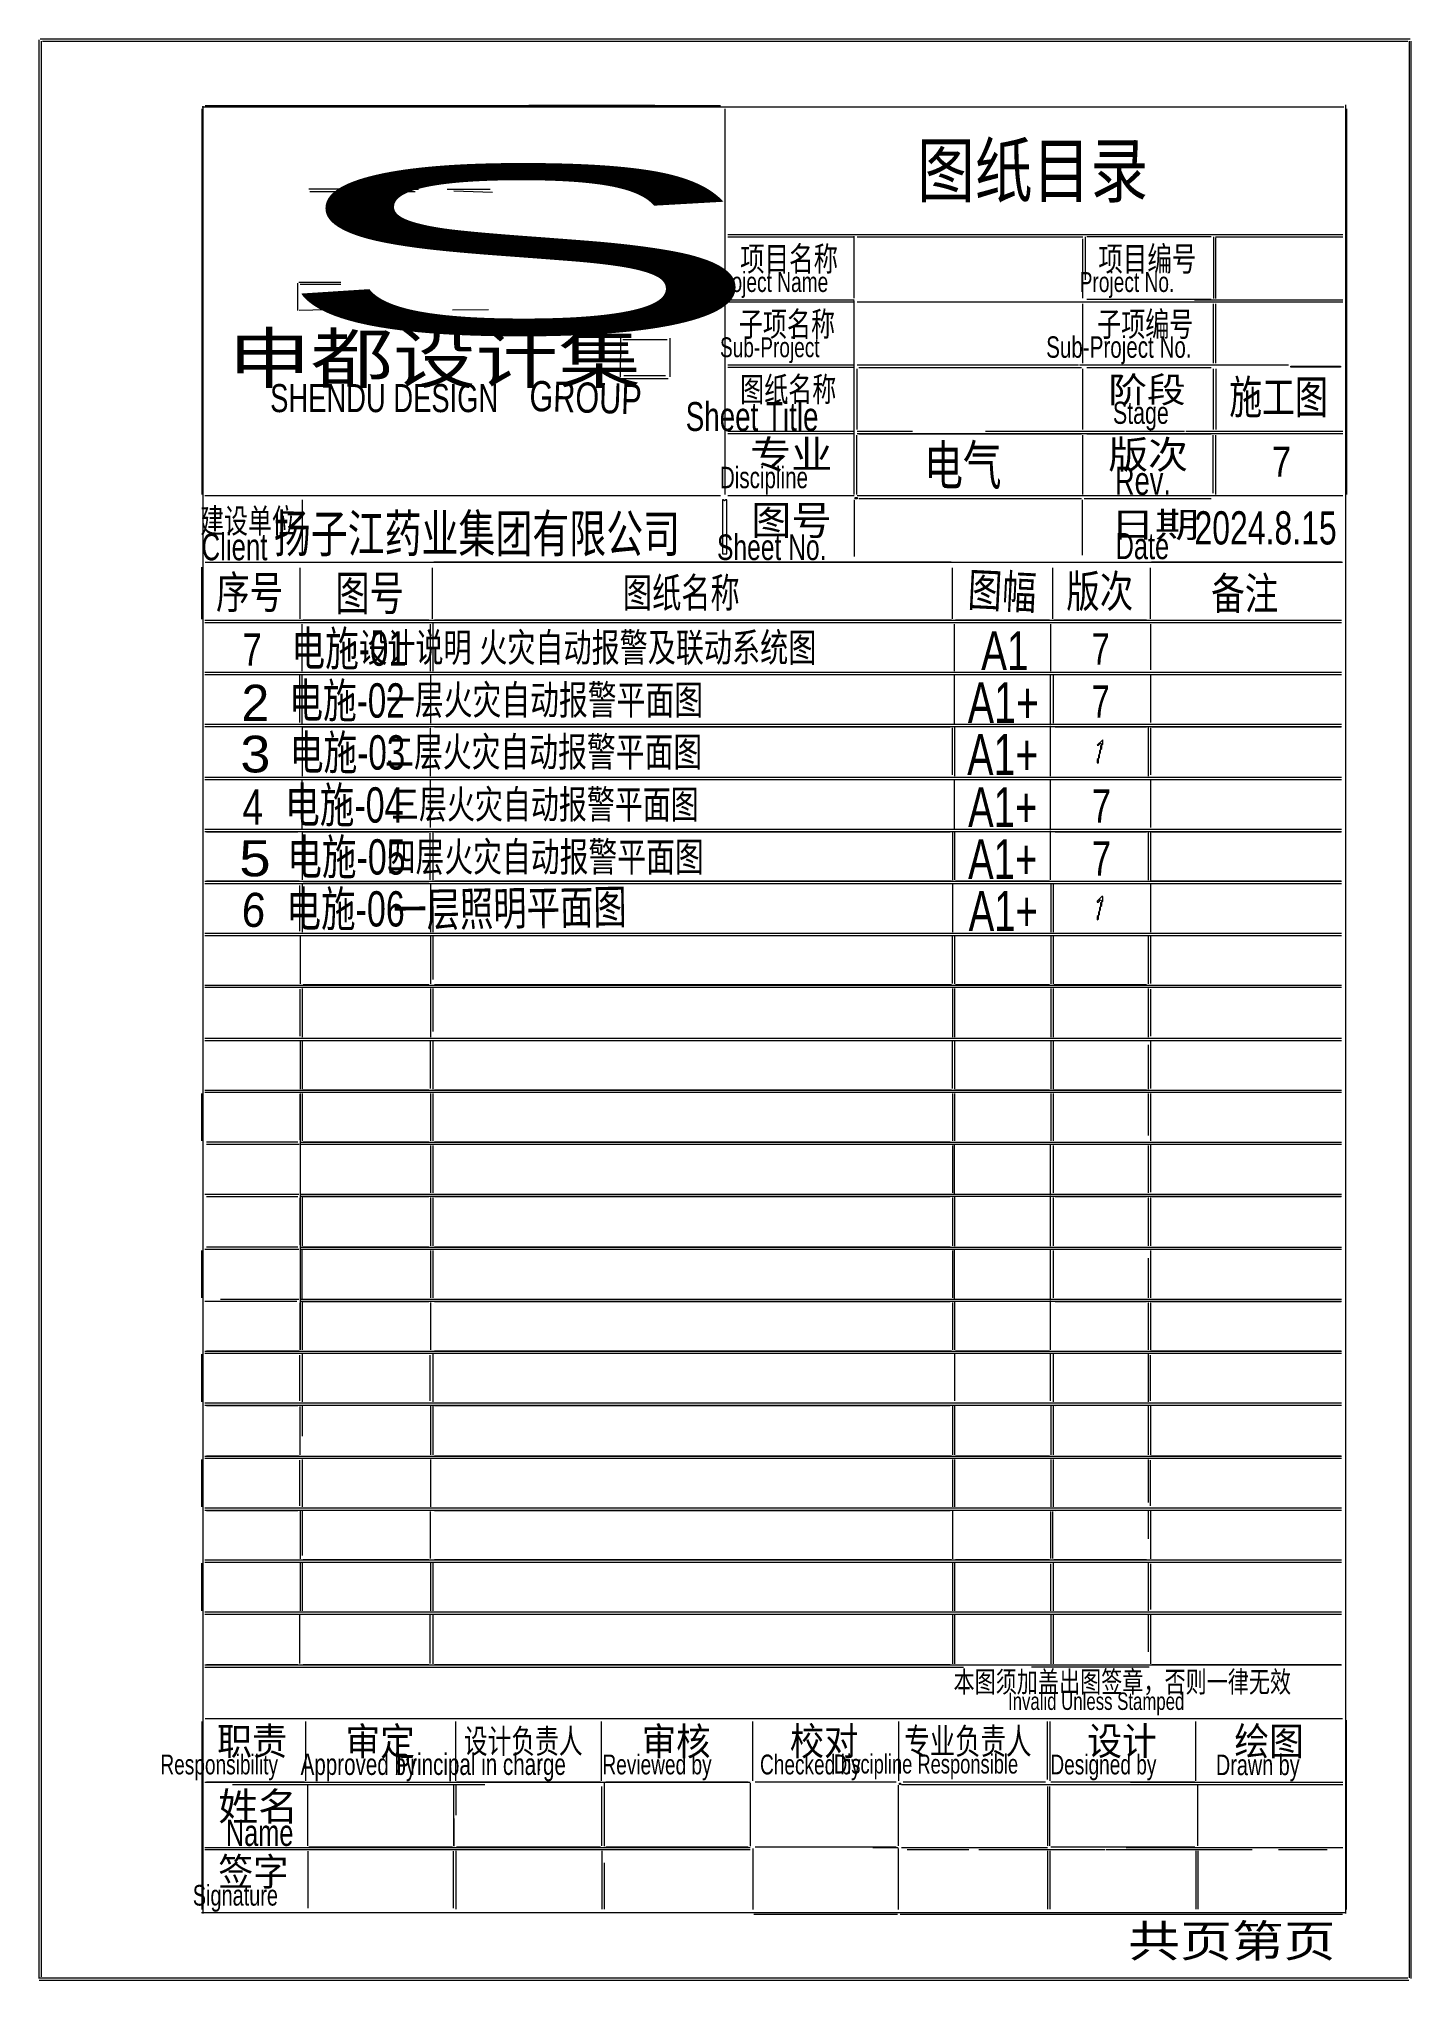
# Model space of a CAD drawing. Extents: x 58 to 1299, y 68 to 1824.
import ezdxf

# ---------------------------------------------------------------- set-up
doc = ezdxf.new("R2010")
doc.units = 0
for name, color, linetype, lineweight in [('OCR_TEXT', 6, 'Continuous', 0), ('TEXT_FALLBACK_OUTLINE', 2, 'Continuous', 0), ('TRACE_STRAIGHT', 5, 'Continuous', 0), ('TRACE_TEXT_SYMBOL', 6, 'Continuous', 0)]:
    doc.layers.add(name, color=color, linetype=linetype, lineweight=lineweight)
doc.styles.add('wqy-unicode', font='wqy-unicode.lff')

msp = doc.modelspace()

# ---------------------------------------------------------------- linework, layer by layer
at = {"layer": 'TEXT_FALLBACK_OUTLINE', "color": 2}
for points in [[(1020, 1190), (1015, 1185), (1016, 1185), (1018, 1187), (1019, 1186), (1019, 1185), (1018, 1184), (1018, 1181), (1017, 1180), (1017, 1177), (1016, 1176), (1016, 1173), (1015, 1172), (1015, 1169), (1016, 1169), (1016, 1173), (1017, 1174), (1017, 1177), (1018, 1178), (1018, 1181), (1019, 1182), (1019, 1185), (1020, 1186)], [(1019, 1048), (1015, 1044), (1015, 1043), (1016, 1043), (1018, 1045), (1019, 1044), (1019, 1043), (1018, 1042), (1018, 1039), (1017, 1038), (1017, 1035), (1016, 1034), (1016, 1031), (1015, 1030), (1015, 1027), (1016, 1028), (1016, 1031), (1017, 1032), (1017, 1035), (1018, 1036), (1018, 1039), (1019, 1040), (1019, 1043), (1020, 1044), (1020, 1048)]]:
    msp.add_lwpolyline(points, close=True, dxfattribs=at)
at = {"layer": 'TRACE_STRAIGHT', "color": 5}
for p, q in [((57.8, 1823.1), (57.8, 69.4)), ((59, 1824), (1298, 1824)), ((60, 1822), (60, 71)), ((61, 1822), (1296, 1822)), ((1297, 1822), (1297, 70)), ((1298.9, 69.4), (1298.9, 1821.9)), ((205.4, 1411.9), (205.4, 1760.6)), ((205.6, 1762.6), (1238.1, 1762.6)), ((206.3, 128.1), (206.3, 1763.1)), ((208.1, 1763.7), (674.4, 1763.7)), ((501, 1764), (615, 1764)), ((678.4, 1411.9), (678.4, 1760.6)), ((1239.5, 1764.4), (1239.5, 128.1)), ((1240.3, 1760.6), (1240.3, 1411.9)), ((301.9, 1688.4), (336.9, 1688.3)), ((303, 1686), (333, 1686)), ((356, 1686.9), (356.1, 1663.1)), ((358, 1688), (401, 1688)), ((359, 1686), (398, 1686)), ((427, 1688), (466, 1688)), ((433.1, 1686.5), (468.2, 1685.4)), ((358.1, 1661.2), (386.9, 1661.1)), ((681, 1647), (1237, 1647)), ((681, 1645), (795, 1645)), ((795.1, 1589.4), (795.2, 1645.6)), ((798, 1645), (1002, 1645)), ((1001.6, 1643.1), (1001.6, 1589.4)), ((1004, 1645), (1004, 1606)), ((1005.6, 1645.1), (1118.1, 1645.1)), ((1120, 1645), (1120, 1589)), ((1122, 1645), (1237, 1645)), ((1122, 1644), (1122, 1589)), ((291.6, 1603.1), (291.6, 1578.1)), ((293, 1604), (331, 1604)), ((294, 1602), (331, 1602)), ((681, 1588), (795, 1588)), ((681, 1586), (795, 1586)), ((795.2, 1411.9), (795.2, 1586.9)), ((798, 1586), (1237, 1586)), ((799.4, 1586.1), (1000.6, 1586.1)), ((1001.6, 1584.4), (1001.6, 1530.6)), ((1005.6, 1588.4), (1118.1, 1588.4)), ((1103, 1588), (1237, 1588)), ((1119.9, 1584.4), (1119.9, 1530.6)), ((1122.1, 1530.6), (1122.2, 1584.4)), ((293.1, 1578.6), (343.1, 1579.7)), ((364.4, 1576.4), (396.9, 1576.4)), ((431.9, 1578.7), (464.4, 1579.2)), ((583.8, 1518.1), (584, 1553.1)), ((586, 1552), (626, 1552)), ((628.3, 1553.1), (628.3, 1518.1)), ((681, 1529), (795, 1529)), ((798, 1529), (998, 1529)), ((999, 1529), (1188, 1529)), ((584.4, 1516.7), (626.9, 1516.7)), ((586.9, 1519.4), (624.4, 1519.4)), ((681, 1527), (795, 1527)), ((797.7, 1525.6), (797.7, 1470.6)), ((799.4, 1526.7), (1000.6, 1526.7)), ((1001.6, 1525.6), (1001.6, 1470.6)), ((1005.6, 1526.7), (1118.1, 1526.7)), ((1119.9, 1525.6), (1119.9, 1470.6)), ((1122.1, 1525.6), (1122.1, 1470.6)), ((681, 1469), (795, 1469)), ((681, 1467), (795, 1467)), ((797.6, 1411.9), (797.7, 1465.6)), ((798, 1469), (848, 1469)), ((798, 1467), (1237, 1467)), ((799.4, 1466.7), (1000.6, 1466.7)), ((914, 1469), (1094, 1469)), ((1001.6, 1465.6), (1001.6, 1411.9)), ((1005.6, 1466.7), (1118.1, 1466.7)), ((1095, 1469), (1237, 1469)), ((1119.9, 1413.1), (1119.9, 1465.6)), ((1122.1, 1411.9), (1122.1, 1465.6)), ((208, 1411), (338, 1411)), ((209.4, 1411), (674.4, 1411)), ((296, 1406.9), (296, 1356.9)), ((681, 1411), (795, 1411)), ((795.1, 1406.9), (795.2, 1355.6)), ((798, 1411), (1237, 1411)), ((799.4, 1408.3), (1000.6, 1408.3)), ((1001.6, 1356.9), (1001.6, 1406.9)), ((1003.1, 1408.3), (1118.1, 1408.3)), ((205, 1346), (205, 1299)), ((208.1, 1350.7), (1236.9, 1350.7)), ((293.9, 1345.6), (293.9, 1299.4)), ((413.9, 1299.4), (413.9, 1345.6)), ((415, 1351), (883, 1351)), ((883.9, 1345.6), (883.9, 1299.4)), ((974.8, 1299.4), (974.9, 1345.6)), ((1063.3, 1299.4), (1063.3, 1345.6)), ((1064, 1351), (1236, 1351)), ((208, 1298), (1236, 1298)), ((208, 1296), (1236, 1296)), ((296, 1251.9), (296, 1294.4)), ((296.9, 1298.4), (410.6, 1298.4)), ((411.6, 1294.4), (411.6, 1251.9)), ((414, 1295), (414, 1252)), ((415.6, 1298.4), (883.1, 1298.4)), ((886, 1251.9), (886, 1294.4)), ((886.9, 1298.4), (971.9, 1298.4)), ((972.8, 1294.4), (972.8, 1251.9)), ((975.6, 1298.4), (1059.4, 1298.4)), ((1063.3, 1294.4), (1063.3, 1253.1)), ((1064.4, 1296.1), (1235.6, 1296.1)), ((208, 1251), (1236, 1251)), ((208, 1249), (1236, 1249)), ((209.4, 1249), (293.1, 1249)), ((293.9, 1205.6), (293.9, 1248.1)), ((296, 1204.4), (296, 1248.1)), ((296.9, 1251.1), (410.6, 1251.1)), ((412, 1248), (412, 1205)), ((415.6, 1251.1), (881.9, 1251.1)), ((886, 1204.4), (886, 1248.1)), ((972.8, 1203.1), (972.8, 1248.1)), ((975, 1248), (975, 1205)), ((975.6, 1249), (1060.6, 1249)), ((1063.1, 1249), (1235.6, 1249)), ((1063.3, 1248.1), (1063.3, 1205.6)), ((208, 1204), (1236, 1204)), ((208, 1202), (1236, 1202)), ((296, 1201.9), (296, 1156.9)), ((296.9, 1201.7), (410.6, 1201.7)), ((411.6, 1200.6), (411.6, 1156.9)), ((415.6, 1201.7), (881.9, 1201.7)), ((883.9, 1200.6), (883.9, 1158.1)), ((886, 1201.9), (886, 1156.9)), ((972.8, 1156.9), (972.8, 1201.9)), ((976.9, 1201.7), (1059.4, 1201.7)), ((1061, 1201), (1061, 1157)), ((1063.3, 1200.6), (1063.3, 1158.1)), ((1064.4, 1201.7), (1235.6, 1201.7)), ((208, 1156), (1236, 1156)), ((208, 1154), (1236, 1154)), ((209.4, 1154), (293.1, 1154)), ((296, 1109.4), (296, 1153.1)), ((296.9, 1156.1), (410.6, 1156.1)), ((411.6, 1153.1), (411.6, 1110.6)), ((415.6, 1156.1), (881.9, 1156.1)), ((886, 1109.4), (886, 1153.1)), ((972.8, 1108.1), (972.8, 1153.1)), ((975.6, 1154), (1060.6, 1154)), ((1063.1, 1154), (1235.6, 1154)), ((1063.3, 1153.1), (1063.3, 1110.6)), ((208, 1109), (1236, 1109)), ((208, 1107), (1236, 1107)), ((209.4, 1106.7), (291.9, 1106.7)), ((296, 1106.9), (296, 1063.1)), ((296.9, 1106.7), (410.6, 1106.7)), ((415.6, 1106.7), (881.9, 1106.7)), ((886, 1106.9), (886, 1063.1)), ((972.8, 1063.1), (972.8, 1106.9)), ((976.9, 1106.7), (1059.4, 1106.7)), ((1064.4, 1106.7), (1235.6, 1106.7)), ((411.6, 1063.1), (411.6, 1105.6)), ((414, 1106), (414, 1063)), ((884, 1106), (884, 1063)), ((1061, 1106), (1061, 1063)), ((1063, 1106), (1063, 1063)), ((208, 1062), (1236, 1062)), ((208, 1060), (1236, 1060)), ((209.4, 1062.2), (293.1, 1062.2)), ((293.9, 1016.9), (293.9, 1058.1)), ((296, 1059), (296, 1016)), ((296.9, 1060.1), (410.6, 1060.1)), ((412, 1059), (412, 1016)), ((415.6, 1062.2), (883.1, 1062.2)), ((884, 1059), (884, 1016)), ((886.9, 1062.2), (971.9, 1062.2)), ((973, 1059), (973, 1016)), ((975, 1059), (975, 1016)), ((1063, 1059), (1063, 1016)), ((1063.1, 1062.2), (1235.6, 1062.2)), ((414, 1039), (414, 1016)), ((206, 1012), (206, 969)), ((208, 1015), (1236, 1015)), ((208, 1013), (1236, 1013)), ((209.4, 1012.8), (291.9, 1012.8)), ((294, 1012), (294, 969)), ((296.9, 1012.9), (410.6, 1012.9)), ((412, 1012), (412, 969)), ((414, 1012), (414, 973)), ((415.6, 1015.1), (881.9, 1015.1)), ((415.6, 1012.8), (881.9, 1012.8)), ((883.9, 1011.9), (883.9, 969.4)), ((886, 1012), (886, 969)), ((888.1, 1015.1), (970.6, 1015.1)), ((973, 1012), (973, 969)), ((975, 1012), (975, 969)), ((976.9, 1015.1), (1059.4, 1015.1)), ((976.9, 1012.8), (1059.4, 1012.9)), ((1061, 1012), (1061, 969)), ((1063.3, 1011.9), (1063.3, 969.4)), ((1064.4, 1015.1), (1235.6, 1015.1)), ((1064.4, 1012.9), (1235.6, 1012.9)), ((208, 968), (1236, 968)), ((208, 966), (1236, 966)), ((296.9, 968.4), (410.6, 968.4)), ((415.6, 968.4), (883.1, 968.4)), ((886.9, 968.4), (971.9, 968.4)), ((975.6, 968.4), (1059.4, 968.4)), ((1064.4, 966.1), (1235.6, 966.1)), ((293.9, 964.4), (293.9, 921.9)), ((296, 965), (296, 921)), ((412, 965), (412, 921)), ((414, 965), (414, 926)), ((884, 965), (884, 921)), ((886, 965), (886, 921)), ((973, 965), (973, 921)), ((975, 965), (975, 921)), ((1061, 965), (1061, 921)), ((1063.3, 964.4), (1063.3, 921.9)), ((208, 920), (1236, 920)), ((208, 918), (1236, 918)), ((209.4, 920.1), (291.9, 920.1)), ((209.4, 917.8), (291.9, 917.8)), ((294, 917), (294, 874)), ((296, 917), (296, 874)), ((296.9, 917.9), (410.6, 917.9)), ((411.6, 916.9), (411.6, 874.4)), ((414, 917), (414, 874)), ((415.6, 920.1), (881.9, 920.1)), ((415.6, 917.8), (881.9, 917.8)), ((883.9, 916.9), (883.9, 874.4)), ((886, 917), (886, 874)), ((888.1, 920.1), (970.6, 920.1)), ((973, 917), (973, 874)), ((975, 917), (975, 874)), ((976.9, 920.1), (1059.4, 920.1)), ((976.9, 917.8), (1059.4, 917.9)), ((1061, 914), (1061, 874)), ((1063.3, 916.9), (1063.3, 874.4)), ((1064.4, 920.1), (1235.6, 920.1)), ((1064.4, 917.9), (1235.6, 917.9)), ((205, 870), (205, 827)), ((208, 873), (1236, 873)), ((208, 871), (1236, 871)), ((293.9, 869.4), (293.9, 828.1)), ((294, 870), (294, 638)), ((296, 870), (296, 827)), ((296.9, 873.4), (410.6, 873.4)), ((412, 870), (412, 827)), ((414, 870), (414, 827)), ((415.6, 873.4), (883.1, 873.4)), ((884, 870), (884, 827)), ((886, 870), (886, 827)), ((886.9, 873.4), (971.9, 873.4)), ((973, 870), (973, 827)), ((975, 870), (975, 827)), ((975.6, 873.4), (1059.4, 873.4)), ((1061, 870), (1061, 832)), ((1063, 870), (1063, 827)), ((1064.4, 871.1), (1235.6, 871.1)), ((209.4, 826.1), (291.9, 826.1)), ((295, 826), (1236, 826)), ((296.9, 826.1), (410.6, 826.1)), ((415.6, 826.1), (881.9, 826.1)), ((209.4, 824), (293.1, 824)), ((295, 824), (1236, 824)), ((412, 823), (412, 780)), ((414, 823), (414, 780)), ((884, 823), (884, 780)), ((886, 779.4), (886, 823.1)), ((972.8, 778.1), (972.8, 823.1)), ((975, 823), (975, 780)), ((975.6, 824), (1060.6, 824)), ((1061, 823), (1061, 780)), ((1063.1, 824), (1235.6, 824)), ((1063.3, 823.1), (1063.3, 780.6)), ((208, 779), (293, 779)), ((209.4, 776.7), (291.9, 776.7)), ((293.9, 775.6), (293.9, 733.1)), ((295, 779), (1236, 779)), ((295, 777), (1236, 777)), ((296, 776.9), (296, 731.9)), ((296.9, 776.7), (410.6, 776.7)), ((412, 776), (412, 732)), ((414, 776), (414, 732)), ((415.6, 776.7), (881.9, 776.7)), ((884, 776), (884, 732)), ((886, 776.9), (886, 731.9)), ((972.8, 731.9), (972.8, 776.9)), ((975, 776), (975, 732)), ((976.9, 776.7), (1059.4, 776.7)), ((1061, 776), (1061, 732)), ((1063, 776), (1063, 732)), ((1064.4, 776.7), (1235.6, 776.7)), ((205, 728), (205, 685)), ((208, 729), (293, 729)), ((209.4, 731.1), (291.9, 731.1)), ((295, 731), (1236, 731)), ((295, 729), (1236, 729)), ((296, 684.4), (296, 728.1)), ((296.9, 731.1), (410.6, 731.1)), ((412, 728), (412, 685)), ((414, 728), (414, 685)), ((415.6, 731.1), (881.9, 731.1)), ((884, 728), (884, 685)), ((886, 684.4), (886, 728.1)), ((972.8, 683.1), (972.8, 728.1)), ((975, 728), (975, 685)), ((975.6, 729), (1060.6, 729)), ((1061, 721), (1061, 685)), ((1063, 728), (1063, 685)), ((1063.1, 729), (1235.6, 729)), ((208, 682), (291, 682)), ((222, 684), (293, 684)), ((293.9, 680.6), (293.9, 638.1)), ((295, 684), (1236, 684)), ((295, 682), (1236, 682)), ((296, 681.9), (296, 638.1)), ((296.9, 681.7), (410.6, 681.7)), ((412, 681), (412, 638)), ((415.6, 681.7), (881.9, 681.7)), ((884, 681), (884, 638)), ((886, 681.9), (886, 638.1)), ((972.8, 638.1), (972.8, 681.9)), ((976.9, 681.7), (1059.4, 681.7)), ((1061, 681), (1061, 638)), ((1063, 681), (1063, 638)), ((1064.4, 681.7), (1235.6, 681.7)), ((205, 634), (205, 591)), ((208, 637), (1236, 637)), ((208, 635), (1236, 635)), ((209.4, 637.2), (293.1, 637.2)), ((293.9, 591.9), (293.9, 633.1)), ((296, 634), (296, 591)), ((296.9, 635.1), (410.6, 635.1)), ((411.6, 591.9), (411.6, 633.1)), ((414, 634), (414, 591)), ((415.6, 637.2), (883.1, 637.2)), ((886, 634.4), (886, 591.9)), ((886.9, 637.2), (971.9, 637.2)), ((972.8, 591.9), (972.8, 634.4)), ((975, 634), (975, 591)), ((1061, 634), (1061, 591)), ((1063.1, 637.2), (1235.6, 637.2)), ((1063.3, 591.9), (1063.3, 633.1)), ((208, 590), (1236, 590)), ((208, 588), (1236, 588)), ((209.4, 590.1), (291.9, 590.1)), ((209.4, 587.8), (291.9, 587.8)), ((293.9, 586.9), (293.9, 543.1)), ((296, 587), (296, 560)), ((296.9, 587.9), (410.6, 587.9)), ((298.1, 590.1), (410.6, 590.1)), ((412, 587), (412, 543)), ((414, 587), (414, 543)), ((415.6, 590.1), (881.9, 590.1)), ((415.6, 587.8), (881.9, 587.8)), ((884, 587), (884, 543)), ((886, 587), (886, 543)), ((888.1, 590.1), (970.6, 590.1)), ((973, 587), (973, 543)), ((975, 587), (975, 543)), ((976.9, 590.1), (1059.4, 590.1)), ((976.9, 587.8), (1059.4, 587.9)), ((1061, 587), (1061, 543)), ((1063, 587), (1063, 543)), ((1064.4, 587.9), (1235.6, 587.9)), ((205, 539), (205, 496)), ((208, 542), (1236, 542)), ((208, 540), (1236, 540)), ((209.4, 542.2), (293.1, 542.2)), ((293.9, 496.9), (293.9, 538.1)), ((296, 539), (296, 496)), ((296.9, 540.1), (410.6, 540.1)), ((412, 539), (412, 496)), ((415.6, 542.2), (883.1, 542.2)), ((884, 539), (884, 496)), ((886, 539), (886, 496)), ((886.9, 542.2), (971.9, 542.2)), ((973, 539), (973, 496)), ((975, 539), (975, 496)), ((1061, 539), (1061, 500)), ((1063.1, 542.2), (1235.6, 542.2)), ((1063.3, 496.9), (1063.3, 538.1)), ((208, 495), (1236, 495)), ((208, 493), (1236, 493)), ((209.4, 495.1), (291.9, 495.1)), ((209.4, 492.8), (291.9, 492.8)), ((294, 492), (294, 449)), ((296, 492), (296, 452)), ((296.9, 492.9), (410.6, 492.9)), ((298.1, 495.1), (410.6, 495.1)), ((411.6, 491.9), (411.6, 449.4)), ((415.6, 495.1), (881.9, 495.1)), ((415.6, 492.8), (881.9, 492.8)), ((884, 492), (884, 449)), ((888.1, 495.1), (970.6, 495.1)), ((972.8, 491.9), (972.8, 449.4)), ((974.8, 449.4), (974.9, 491.9)), ((976.9, 495.1), (1059.4, 495.1)), ((976.9, 492.8), (1059.4, 492.9)), ((1061, 492), (1061, 467)), ((1063, 492), (1063, 449)), ((1064.4, 492.9), (1235.6, 492.9)), ((205, 445), (205, 402)), ((208, 448), (1236, 448)), ((208, 446), (1236, 446)), ((294, 445), (294, 402)), ((296, 445), (296, 402)), ((296.9, 448.4), (410.6, 448.4)), ((412, 445), (412, 402)), ((414, 445), (414, 402)), ((415.6, 448.4), (883.1, 448.4)), ((884, 445), (884, 402)), ((886, 445), (886, 402)), ((886.9, 448.4), (971.9, 448.4)), ((972.8, 444.4), (972.8, 401.9)), ((975, 445), (975, 402)), ((975.6, 448.4), (1059.4, 448.4)), ((1061, 445), (1061, 402)), ((1063.3, 444.4), (1063.3, 403.1)), ((1064.4, 446.1), (1235.6, 446.1)), ((208, 401), (1236, 401)), ((208, 399), (1236, 399)), ((209.4, 399), (293.1, 399)), ((293.9, 354.4), (293.9, 398.1)), ((296.9, 401.1), (410.6, 401.1)), ((411.6, 354.4), (411.6, 398.1)), ((414, 398), (414, 354)), ((415.6, 401.1), (881.9, 401.1)), ((884, 398), (884, 354)), ((886, 398), (886, 354)), ((973, 398), (973, 354)), ((975, 398), (975, 354)), ((975.6, 399), (1060.6, 399)), ((1061, 398), (1061, 365)), ((1063, 398), (1063, 354)), ((1063.1, 399), (1235.6, 399)), ((208, 353), (1236, 353)), ((209.4, 353.4), (291.9, 353.4)), ((296.9, 353.4), (410.6, 353.4)), ((415.6, 353.4), (881.9, 353.4)), ((955.6, 351.2), (1061.9, 351.3)), ((1064.4, 353.4), (1235.6, 353.4)), ((208, 351), (894, 351)), ((205.4, 131.9), (205.4, 301.9)), ((208.1, 304.7), (1236.9, 304.7)), ((298.9, 301.9), (298.9, 248.1)), ((434.8, 248.1), (434.9, 301.9)), ((566.6, 248.1), (566.6, 301.9)), ((703.6, 248.1), (703.6, 301.9)), ((835.1, 301.9), (835.2, 248.1)), ((969.9, 249.4), (969.9, 301.9)), ((972.1, 301.9), (972.1, 248.1)), ((1103.9, 301.9), (1103.9, 248.1)), ((1240.3, 131.9), (1240.3, 303.1)), ((208, 247), (701, 247)), ((209.4, 247.2), (298.1, 247.2)), ((435.6, 247.2), (565.6, 247.2)), ((569, 246), (569, 189)), ((570.6, 247.2), (699.4, 247.2)), ((701, 246), (701, 189)), ((705.6, 247.2), (833.1, 247.2)), ((839.4, 247.2), (968.1, 247.2)), ((973.1, 247.2), (1103.1, 247.2)), ((1045, 247), (1237, 247)), ((233, 245), (461, 245)), ((301, 189.4), (301, 244.4)), ((432.8, 244.4), (432.8, 189.4)), ((435, 244), (435, 217)), ((566.6, 243.1), (566.6, 189.4)), ((835.1, 189.4), (835.2, 244.4)), ((838, 245), (1237, 245)), ((969.9, 243.1), (969.9, 189.4)), ((972.1, 189.4), (972.2, 243.1)), ((1106, 189.4), (1106, 244.4)), ((433, 214), (433, 189)), ((208, 188), (701, 188)), ((208, 186), (701, 186)), ((301, 184.4), (301, 133.1)), ((301.9, 188.4), (431.9, 188.4)), ((432.8, 133.1), (432.8, 184.4)), ((435, 185), (435, 132)), ((435.6, 188.4), (565.6, 188.4)), ((567, 185), (567, 132)), ((570.6, 188.4), (699.4, 188.4)), ((703.6, 186.9), (703.6, 131.9)), ((705.6, 188.4), (833.1, 188.4)), ((812, 188), (835, 188)), ((835.1, 131.9), (835.2, 186.9)), ((838, 188), (970, 188)), ((843, 186), (899, 186)), ((908, 186), (1022, 186)), ((970, 185), (970, 132)), ((972, 185), (972, 132)), ((973.1, 188.4), (1103.1, 188.4)), ((1023, 186), (1155, 186)), ((1041, 188), (1237, 188)), ((1104, 185), (1104, 132)), ((1106, 185), (1106, 132)), ((1179, 186), (1223, 186)), ((569, 174), (569, 132)), ((205, 129), (1240, 129)), ((704.4, 127.6), (834.4, 127.6)), ((836.9, 127.6), (1236.9, 127.6)), ((984, 129), (1060, 129)), ((1096, 129), (1237, 129)), ((58, 70), (1296, 70)), ((58.1, 67.8), (1296.9, 67.8))]:
    msp.add_line(p, q, dxfattribs=at)
at = {"layer": 'TRACE_TEXT_SYMBOL', "color": 6}
for points in [[(1190, 1528), (1235, 1528), (1235, 1527), (1190, 1527)], [(676, 1407), (676, 1358), (680, 1358), (680, 1407), (679, 1407), (678, 1406), (677, 1407)], [(796, 1409), (798, 1409), (798, 1408), (796, 1408)], [(510, 266), (510, 258), (511, 258), (510, 259), (510, 263), (511, 264), (511, 266)], [(836, 246), (837, 246), (837, 245), (836, 245)]]:
    msp.add_lwpolyline(points, close=True, dxfattribs=at)

# ---------------------------------------------------------------- texts
at = {"layer": 'OCR_TEXT', "color": 6, "style": 'wqy-unicode'}
for s, height, width, p in [('图纸目录', 47.66, 0.803626, (852, 1681.2)), ('S', 152.4, 3.348906, (264, 1557)), ('项目名称', 22.14, 0.733247, (692, 1613.9)), ('项目编号', 22.14, 0.734173, (1016, 1613.9)), ('Project Name', 17.971, 0.72, (666.9, 1595)), ('Project No.', 17.971, 0.72, (999.1, 1595)), ('申都设计集', 44.09, 1.240633, (229, 1513)), ('子项名称', 22.14, 0.72, (690.9, 1554.9)), ('子项编号', 22.14, 0.72, (1014.9, 1554.9)), ('Sub-Project', 17.914, 0.72, (673.8, 1536)), ('Sub-Project No.', 19.347, 0.72, (968.8, 1535.5)), ('SHENDU DESIGN', 25.407, 0.728453, (267, 1486.3)), ('图纸名称', 22.14, 0.72, (692, 1495.9)), ('阶段', 23.04, 1.113641, (1025, 1495)), ('施工图', 30.32, 0.72, (1134.3, 1484.8)), ('Sheet Title', 26.087, 0.72, (642.8, 1469.3)), ('Stage', 20.07, 0.72, (1029.2, 1475.7)), ('专业', 25.65, 1.062588, (701, 1435.1)), ('电气', 35.59, 0.72, (858.5, 1420.5)), ('版次', 25.31, 1.043501, (1025, 1435.2)), ('7', 27.1, 0.864198, (1173, 1428)), ('Discipline', 19.35, 0.72, (673.7, 1417.5)), ('Rev.', 25.57, 0.72, (1031, 1411.5)), ('建设单位', 21.95, 0.72, (203.8, 1377)), ('扬子江药业集团有限公司', 34.007, 0.72, (270.3, 1359.5)), ('图号', 26.45, 1.010692, (702, 1375.3)), ('日期', 23.04, 1.276879, (1027, 1373)), ('2024.8.15', 30.03, 0.72, (1102.9, 1366.6)), ('Client', 24.22, 0.72, (204.9, 1352.3)), ('Sheet No.', 23.12, 0.72, (671.1, 1352.5)), ('Date', 23.79, 0.72, (1031.6, 1353.3)), ('序号', 29.39, 0.759214, (218, 1308.7)), ('图号', 31.4, 0.72286, (326, 1306.9)), ('图纸名称', 26.89, 0.72, (586, 1309.5)), ('版次', 29.26, 0.758089, (987, 1309.7)), ('备注', 29.13, 0.765613, (1118, 1307.8)), ('7', 29.1, 0.804598, (242, 1257)), ('电施-01', 31.12, 0.72, (286.1, 1256.9)), ('设计说明 火灾自动报警及联动系统图', 25.871, 0.72, (347.5, 1260.5)), ('A1', 35, 0.748401, (910, 1253)), ('7', 28.1, 0.777778, (1010, 1258)), ('2', 32.7, 1.034802, (241, 1207)), ('电施-02', 31.12, 0.72, (284.2, 1209.9)), ('一层火灾自动报警平面图', 26.539, 0.72, (371.8, 1212.8)), ('A1+', 37, 0.72, (897.9, 1205)), ('7', 29.1, 0.750958, (1010, 1210)), ('电施-03', 31.12, 0.72, (284.7, 1162.9)), ('二层火灾自动报警平面图', 26.539, 0.72, (371, 1165.8)), ('A1+', 37, 0.72, (897.4, 1158)), ('3', 33.2, 1.100759, (240, 1160.4)), ('4', 32, 0.776129, (242, 1113)), ('电施-04', 31.91, 0.72, (280.5, 1115)), ('三层火灾自动报警平面图', 25.759, 0.72, (376.3, 1118.7)), ('A1+', 36, 0.72, (898.2, 1111)), ('7', 30.1, 0.777778, (1010, 1115)), ('5', 32.7, 1.169775, (239, 1066.4)), ('电施-05', 31.91, 0.72, (282.4, 1068)), ('四层火灾自动报警平面图', 26.539, 0.72, (372.4, 1070.8)), ('A1+', 36, 0.72, (898.2, 1064)), ('7', 31.1, 0.752688, (1010, 1067)), ('电施-06', 31.91, 0.72, (281.6, 1021)), ('A1+', 36, 0.72, (898.7, 1017)), ('本图须加盖出图签章，否则一律无效', 19.116, 0.731767, (885, 328.2)), ('Invalid Unless Stamped', 15.764, 0.72, (934.3, 312.3)), ('职责', 24.98, 0.930384, (219, 271.6)), ('审定', 25.42, 0.907489, (335, 271.1)), ('审核', 25.31, 0.902458, (603, 271.2)), ('校对', 25.42, 0.892018, (737, 271.3)), ('专业负责人', 23.42, 0.72, (840.5, 272.3)), ('设计', 25.31, 0.909706, (1006, 271.5)), ('绘图', 25.42, 0.907483, (1139, 271.3)), ('设计负责人', 21.86, 0.72, (442.2, 273.1)), ('Responsibility', 17.914, 0.72, (167.7, 254)), ('Approved by', 19.347, 0.72, (294.5, 253.5)), ('Principal in charge', 19.347, 0.72, (381.2, 253.5)), ('Reviewed by', 17.914, 0.72, (567.5, 254)), ('Checked by', 17.91, 0.72, (710, 254)), ('Discipline Responsible', 17.197, 0.72, (776.9, 254.8)), ('Designed by', 17.914, 0.72, (972.6, 254)), ('Drawn by', 18.63, 0.72, (1122.3, 253.3)), ('姓名', 25.42, 1.04136, (220, 212.3)), ('Name', 23.79, 0.72, (226.9, 189.3)), ('签字', 25.2, 0.922415, (220, 153.3)), ('Signature', 18.69, 0.72, (197, 135.3)), ('共页第页', 29.13, 1.179615, (1043, 88.8))]:
    msp.add_text(s, height=height, dxfattribs=dict(at, width=width)).set_placement(p)
for s, height, rotation, width, p in [('GROUP', 27.35, -1.7715, 0.757127, (501.1, 1487.4)), ('图幅', 30.36, -2.8156, 0.749967, (897.3, 1310.8)), ('一层照明平面图', 30.71, 0.8394, 0.72, (378.5, 1020.7)), ('6', 30.9, -4.7636, 0.93085, (240.2, 1021.6))]:
    msp.add_text(s, height=height, rotation=rotation, dxfattribs=dict(at, width=width)).set_placement(p)

doc.saveas('drawing.dxf')
